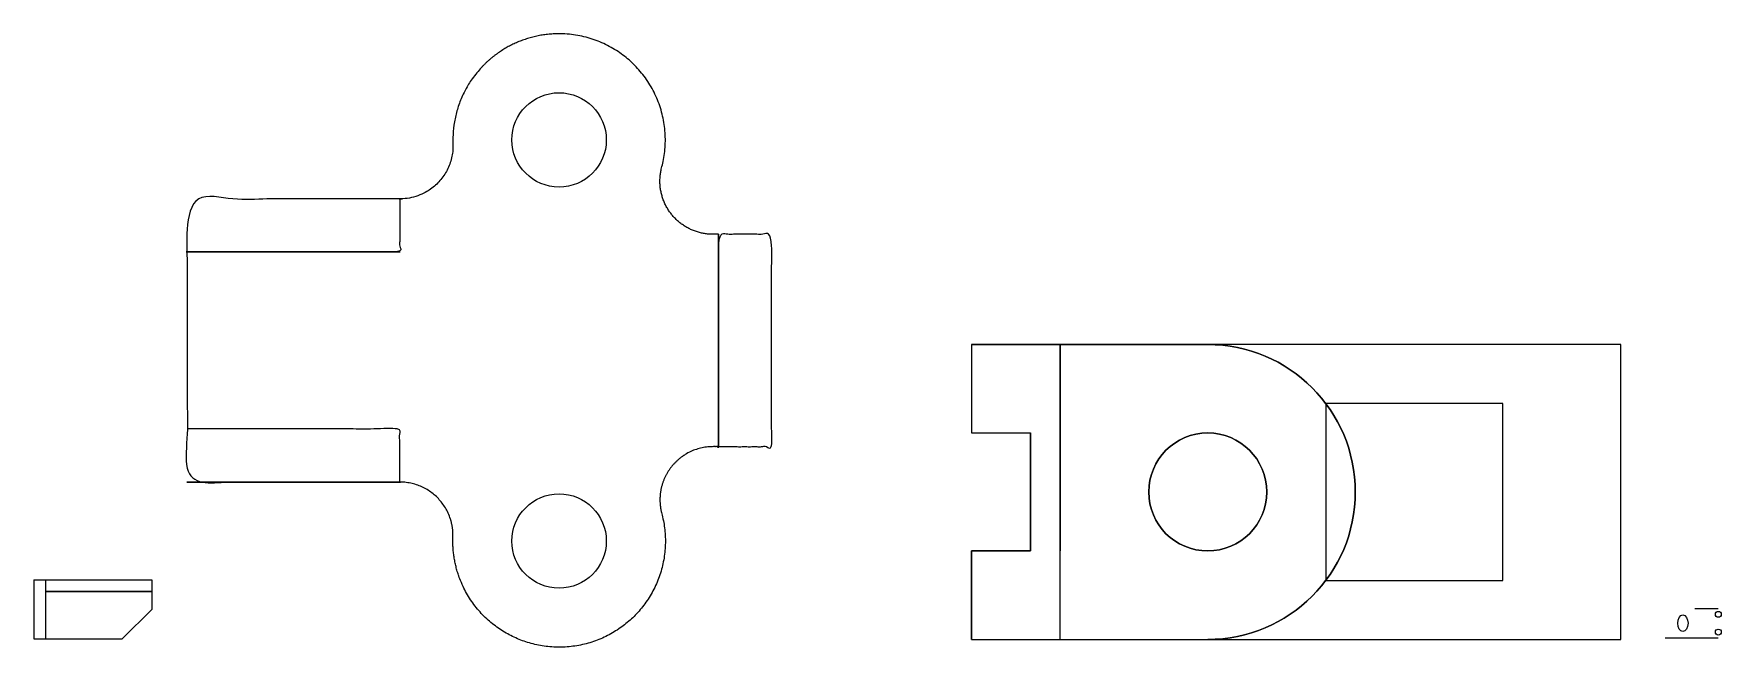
# Model space of a CAD drawing. Header units: inches. Extents: x 12 to 298, y 1 to 105.
import ezdxf

# ---------------------------------------------------------------- set-up
doc = ezdxf.new("R2010")
doc.units = ezdxf.units.IN
doc.header["$MEASUREMENT"] = 0

msp = doc.modelspace()

# ---------------------------------------------------------------- linework, layer by layer
for p, q in [((281.32, 52.27), (171.32, 52.27)), ((171.32, 52.27), (171.32, 37.27)), ((171.32, 52.27, 80), (171.32, 37.27, 80)), ((171.32, 52.27, 80), (211.32, 52.27, 80)), ((281.32, 2.27), (281.32, 52.27)), ((261.32, 42.27), (231.32, 42.27)), ((231.32, 42.27), (231.32, 12.27)), ((261.32, 27.27), (261.32, 42.27)), ((171.32, 37.27), (181.32, 37.27)), ((171.32, 37.27, 80), (181.32, 37.27, 80)), ((181.32, 17.27), (181.32, 37.27)), ((181.32, 37.27, 80), (181.32, 17.27, 80)), ((261.32, 12.27), (261.32, 27.27)), ((171.32, 2.27), (171.32, 17.27)), ((171.32, 17.27), (181.32, 17.27)), ((181.32, 17.27, 80), (171.32, 17.27, 80)), ((171.32, 17.27, 80), (171.32, 2.27, 80)), ((12.45, 12.37), (32.45, 12.37)), ((12.45, 12.37), (12.45, 2.37)), ((32.45, 12.37), (32.45, 7.37)), ((32.45, 12.37), (32.45, 10.37)), ((231.32, 12.27), (261.32, 12.27)), ((32.45, 10.37), (14.45, 10.37)), ((14.45, 10.37), (14.45, 2.37)), ((32.45, 7.37), (27.45, 2.37)), ((293.81, 7.52), (297.81, 7.52)), ((12.45, 2.37), (27.45, 2.37)), ((171.32, 2.27), (281.32, 2.27)), ((171.32, 2.27, 80), (211.32, 2.27, 80)), ((293.81, 2.52), (297.81, 2.52))]:
    msp.add_line(p, q)
at = {"extrusion": (0, 0, -1)}
for p, q in [((171.32, 52.27, 80), (171.32, 37.27, 80)), ((171.32, 52.27, 80), (211.32, 52.27, 80)), ((171.32, 37.27, 80), (181.32, 37.27, 80)), ((181.32, 37.27, 80), (181.32, 17.27, 80)), ((181.32, 17.27, 80), (171.32, 17.27, 80)), ((171.32, 17.27, 80), (171.32, 2.27, 80)), ((171.32, 2.27, 80), (211.32, 2.27, 80))]:
    msp.add_line(p, q, dxfattribs=at)
at = {"extrusion": (-1, 0, 0)}
for p, q in [((186.32, 52.27, 15), (186.32, 52.27, 80)), ((186.32, 52.27, 80), (186.32, 37.27, 80)), ((186.32, 2.27, 15), (186.32, 52.27, 15)), ((186.32, 37.27, 80), (186.32, 37.27, 15)), ((186.32, 37.27, 80), (186.32, 17.27, 80)), ((186.32, 2.27, 80), (186.32, 17.27, 80)), ((186.32, 17.27, 80), (186.32, 17.27, 15)), ((14.45, 12.37), (14.45, 12.37, 8)), ((14.45, 12.37, 8), (14.45, 2.37, 8)), ((14.45, 10.37), (14.45, 2.37)), ((14.45, 2.37, 8), (14.45, 2.37)), ((186.32, 2.27, 15), (186.32, 2.27, 80))]:
    msp.add_line(p, q, dxfattribs=at)
at = {"extrusion": (0, 1, 0)}
for p, q in [((14.45, 10.37), (32.45, 10.37)), ((32.45, 10.37, 2), (14.45, 10.37, 2)), ((14.45, 10.37, 2), (14.45, 10.37, 12)), ((14.45, 10.37, 12), (27.45, 10.37, 12)), ((14.45, 10.37), (32.45, 10.37)), ((32.45, 10.37, 2), (14.45, 10.37, 2)), ((14.45, 10.37, 2), (14.45, 10.37, 12)), ((14.45, 10.37, 12), (27.45, 10.37, 12)), ((27.45, 10.37, 2), (27.45, 10.37)), ((32.45, 10.37), (32.45, 10.37, 2)), ((32.45, 10.37, 7), (32.45, 10.37, 2)), ((32.45, 10.37), (32.45, 10.37, 2)), ((32.45, 10.37, 7), (32.45, 10.37, 2))]:
    msp.add_line(p, q, dxfattribs=at)
at = {"extrusion": (0, -1, 0)}
for p, q in [((288.81, 2.52), (288.81, 2.52, 5)), ((288.81, 2.52, 5), (289.81, 2.52, 5)), ((289.81, 2.52, 5), (293.81, 2.52))]:
    msp.add_line(p, q, dxfattribs=at)
for centre, radius in [((101.44, 86.95), 8), ((211.32, 27.27, 80), 10), ((101.44, 18.95), 8), ((297.81, 6.52), 0.5), ((297.81, 3.52), 0.5)]:
    msp.add_circle(centre, radius)
at = {"extrusion": (0, 1, 0)}
msp.add_circle((-56.44, 30, 67.95), 8, dxfattribs=at)
at = {"extrusion": (1, 0, 0)}
msp.add_circle((52.95, 30, 128.44), 8, dxfattribs=at)
at = {"extrusion": (0, 0, -1)}
msp.add_circle((-211.32, 27.27, -80), 10, dxfattribs=at)
at = {"extrusion": (0, -1, 0)}
msp.add_circle((56.44, 30, -28.95), 8, dxfattribs=at)
at = {"extrusion": (0.780869, 0, 0.624695)}
msp.add_circle((5.02, -180.34, 229.43), 1.4, dxfattribs=at)
msp.add_arc((211.32, 27.27, 80), 25, 270, 90)
at = {"extrusion": (0, 0, -1)}
msp.add_arc((-211.32, 27.27, -80), 25, 90, 270, dxfattribs=at)
at = {"extrusion": (0, 1, 0)}
msp.add_arc((-27.45, 7, 10.37), 5, 90, 180, dxfattribs=at)
msp.add_arc((-27.45, 7, 10.37), 5, 90, 180, dxfattribs=at)
at = {"extrusion": (0, -1, 0)}
msp.add_arc((289.81, 0, -2.52), 1, 180, 270, dxfattribs=at)
for points, weights, knots in [([(128.44, 34.95), (128.44, 43.95), (128.44, 52.95), (128.44, 61.95), (128.44, 70.95), (127.98, 70.95), (127.52, 70.95), (123.08, 70.95), (120.38, 74.47), (117.68, 77.99), (118.83, 82.28), (121.84, 93.51), (112.85, 100.87), (103.85, 108.24), (93.44, 103.07), (83.03, 97.9), (83.46, 86.28), (83.6, 82.46), (80.94, 79.7), (78.29, 76.95), (74.46, 76.95), (74.45, 76.95), (74.44, 76.95), (56.44, 76.95), (38.44, 76.95), (38.44, 52.95), (38.44, 28.95), (56.44, 28.95), (74.44, 28.95), (65.44, 28.95), (56.44, 28.95)], [1, 1, 1, 1, 1, 1, 1, 0.896822340113, 1, 0.896822340113, 1, 0.840016756861, 1, 0.840016756861, 1, 0.840016756861, 1, 0.920295785736, 1, 0.920295785736, 1, 1, 1, 1, 1, 1, 1, 1, 1, 1, 1], [0, 0, 0, 1, 1, 2, 2, 3, 3, 3.916526, 3.916526, 4.833051, 4.833051, 5.980016, 5.980016, 7.12698, 7.12698, 8.273945, 8.273945, 9.077866, 9.077866, 9.881787, 9.881787, 10.881787, 10.881787, 11.881787, 11.881787, 12.881787, 12.881787, 13.881787, 13.881787, 14.881787, 14.881787, 14.881787]), ([(74.44, 76.95), (74.44, 72.45), (74.44, 67.95), (56.44, 67.95), (38.44, 67.95), (38.44, 67.95, 15), (38.44, 67.95, 30), (38.44, 67.95, 48), (56.44, 67.95, 48), (74.44, 67.95, 48), (74.44, 67.95, 30), (74.44, 67.95, 15), (74.44, 67.95), (56.44, 67.95), (38.44, 67.95), (47.44, 67.95), (56.44, 67.95)], [1, 1, 1, 1, 1, 1, 1, 0.707106781187, 1, 0.707106781187, 1, 1, 1, 1, 1, 1, 1], [0, 0, 0, 1, 1, 2, 2, 3, 3, 4.570796, 4.570796, 6.141593, 6.141593, 7.141593, 7.141593, 8.141593, 8.141593, 9.141593, 9.141593, 9.141593]), ([(128.44, 52.95), (128.44, 61.95), (128.44, 70.95), (128.44, 70.95, 15), (128.44, 70.95, 30), (128.44, 70.95, 48), (128.44, 52.95, 48), (128.44, 34.95, 48), (128.44, 34.95, 30), (128.44, 34.95, 15), (128.44, 34.95), (132.94, 34.95), (137.44, 34.95), (137.44, 52.95), (137.44, 70.95), (132.94, 70.95), (128.44, 70.95), (128.44, 52.95), (128.44, 34.95), (127.98, 34.95), (127.52, 34.95), (123.08, 34.95), (120.38, 31.42), (117.68, 27.9), (118.83, 23.61), (121.84, 12.39), (112.85, 5.02), (103.85, -2.34), (93.44, 2.83), (83.03, 8), (83.46, 19.61), (83.6, 23.44), (80.94, 26.19), (78.29, 28.95), (74.46, 28.95), (74.45, 28.95), (74.44, 28.95), (56.44, 28.95), (38.44, 28.95), (38.44, 28.95, 15), (38.44, 28.95, 30), (38.44, 28.95, 48), (56.44, 28.95, 48), (74.44, 28.95, 48), (74.44, 28.95, 30), (74.44, 28.95, 15), (74.44, 28.95), (74.44, 33.45), (74.44, 37.95), (56.44, 37.95), (38.44, 37.95)], [1, 1, 1, 1, 1, 0.707106781187, 1, 0.707106781187, 1, 1, 1, 1, 1, 1, 1, 1, 1, 1, 1, 1, 1, 0.896822340113, 1, 0.896822340113, 1, 0.840016756861, 1, 0.840016756861, 1, 0.840016756861, 1, 0.920295785736, 1, 0.920295785736, 1, 1, 1, 1, 1, 1, 1, 0.707106781187, 1, 0.707106781187, 1, 1, 1, 1, 1, 1, 1], [0, 0, 0, 1, 1, 2, 2, 3.570796, 3.570796, 5.141593, 5.141593, 6.141593, 6.141593, 7.141593, 7.141593, 8.141593, 8.141593, 9.141593, 9.141593, 10.141593, 10.141593, 11.141593, 11.141593, 12.058118, 12.058118, 12.974644, 12.974644, 14.121609, 14.121609, 15.268573, 15.268573, 16.415537, 16.415537, 17.219458, 17.219458, 18.023379, 18.023379, 19.023379, 19.023379, 20.023379, 20.023379, 21.023379, 21.023379, 22.594176, 22.594176, 24.164972, 24.164972, 25.164972, 25.164972, 26.164972, 26.164972, 27.164972, 27.164972, 27.164972])]:
    msp.add_rational_spline(points, weights, degree=2, knots=knots)

doc.saveas('drawing.dxf')
